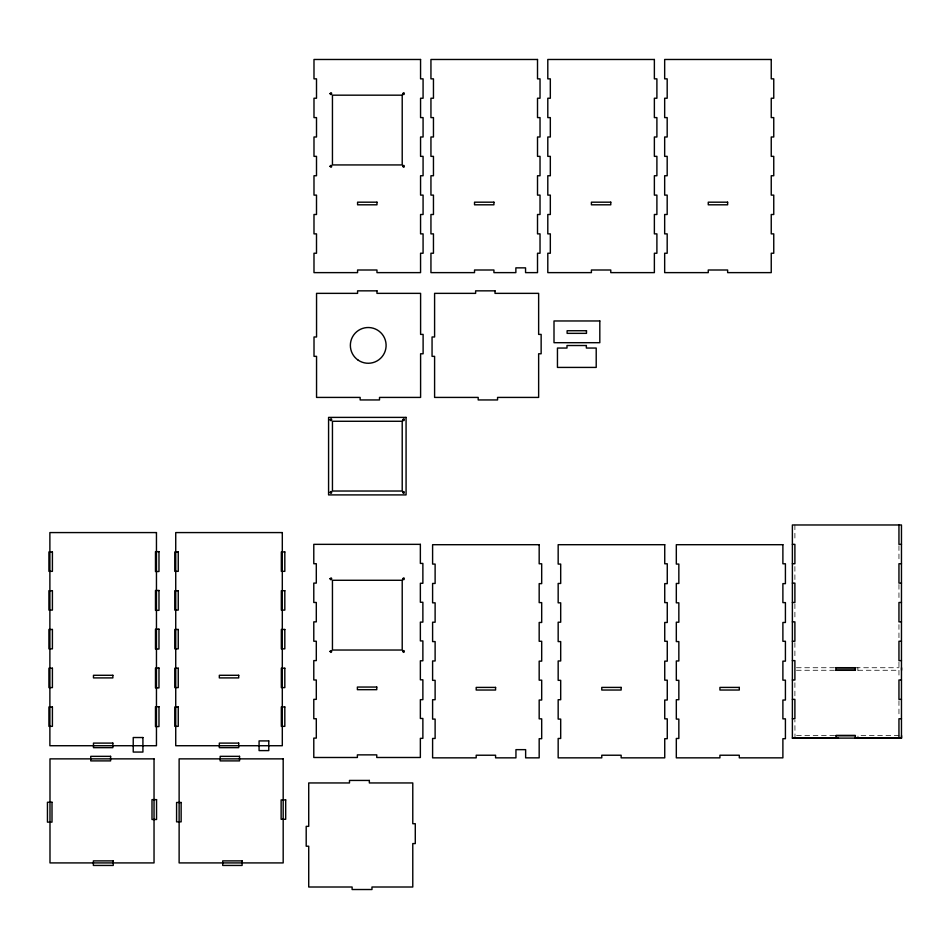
<?xml version="1.0" encoding="UTF-8"?>
<svg xmlns="http://www.w3.org/2000/svg" width="949" height="949" viewBox="0 0 949 949"><rect width="100%" height="100%" fill="white"/><g stroke="black" fill="none" stroke-linecap="round" stroke-linejoin="round"><path stroke-width="0.71" stroke-dasharray="4.75 3.56" d="M796.448 667.74L834.562 667.74M855.405 667.74L899.047 667.74M796.448 670.267L834.562 670.267M857.967 670.267L899.047 670.267M834.562 735.582L794.989 735.582L794.989 738.108L794.894 720.125M899.047 735.582L857.967 735.582L857.967 738.108M898.952 545.734L898.952 562.342M898.952 584.489L898.952 599.721M898.952 624.632L898.952 639.851M898.952 661.999L898.952 678.606M898.952 700.753L898.952 715.973M857.872 667.693L857.872 670.302M794.894 524.975L794.894 541.582M794.894 566.506L794.894 581.725M794.894 603.872L794.894 620.48M794.894 642.627L794.894 657.847M794.894 682.758L794.894 697.99"/><path stroke-width="1.42" d="M792.379 544.358L794.894 544.358L794.894 563.73L792.379 563.73M901.467 544.358L898.952 544.358L898.952 524.975M901.467 563.73L898.952 563.73L898.952 583.113L901.467 583.113M792.379 583.113L794.894 583.113L794.894 602.485L792.379 602.485M901.467 602.485L898.952 602.485L898.952 621.868L901.467 621.868M792.379 621.868L794.894 621.868L794.894 641.239L792.379 641.239M901.467 641.239L898.952 641.239L898.952 660.611L901.467 660.611M792.379 660.611L794.894 660.611L794.894 679.994L792.379 679.994M835.974 667.693L855.346 667.693L855.346 670.302L835.974 670.302L835.974 667.693L855.405 667.74M836.033 670.267L855.405 670.267M901.467 679.994L898.952 679.994L898.952 699.366L901.467 699.366M792.379 699.366L794.894 699.366L794.894 718.749L792.379 718.749M901.467 718.749L898.952 718.749L898.952 738.12M836.033 735.582L855.405 735.582M835.974 738.12L835.974 735.511L855.346 735.511L855.346 738.12L901.467 738.12L901.467 524.975L792.379 524.975L792.379 738.12L901.55 738.108L901.55 735.582M792.379 738.12L838.489 738.12M901.55 667.74L901.55 670.267M330.027 93.654C332.174 96.952 332.138 90.297 330.027 93.654M330.027 166.312C332.174 169.622 332.138 162.967 330.027 166.312M330.027 419.743C332.067 423.052 332.352 416.397 330.027 419.743M330.027 492.412C332.174 495.675 332.174 489.15 330.027 492.412M330.027 578.748C331.628 582.152 332.719 575.782 330.038 578.688M330.027 651.417C331.628 654.81 332.719 648.44 330.038 651.346M402.696 93.654C404.796 96.976 404.832 90.345 402.696 93.654M402.696 166.312C404.796 169.646 404.832 163.003 402.696 166.312M402.696 419.743C404.689 423.076 405.045 416.433 402.696 419.743M402.696 492.412C404.725 495.746 404.867 489.174 402.696 492.412M402.696 578.748C404.535 582.093 405.093 575.687 402.696 578.688M402.696 651.417C404.535 654.751 405.093 648.345 402.696 651.346M420.561 59.479L313.989 59.479L313.989 78.85L316.503 78.85L316.503 98.233L313.989 98.233L313.989 117.605L316.503 117.605L316.503 136.988L313.989 136.988L313.989 156.36L316.503 156.36L316.503 175.743L313.989 175.743L313.989 195.114L316.503 195.114L316.503 214.498L313.989 214.498L313.989 233.869L316.503 233.869L316.503 253.241L313.989 253.241L313.989 272.624L357.583 272.624L357.583 270.002L376.967 270.002L376.967 272.624L420.561 272.624L420.561 253.241L423.076 253.241L423.076 233.869L420.561 233.869L420.561 214.498L423.076 214.498L423.076 195.114L420.561 195.114L420.561 175.743L423.076 175.743L423.076 156.36L420.561 156.36L420.561 136.988L423.076 136.988L423.076 117.605L420.561 117.605L420.561 98.233L423.076 98.233L423.076 78.85L420.561 78.85L420.561 59.479M537.514 59.479L430.941 59.479L430.941 78.85L433.456 78.85L433.456 98.233L430.941 98.233L430.941 117.605L433.456 117.605L433.456 136.988L430.941 136.988L430.941 156.36L433.456 156.36L433.456 175.743L430.941 175.743L430.941 195.114L433.456 195.114L433.456 214.498L430.941 214.498L430.941 233.869L433.456 233.869L433.456 253.241L430.941 253.241L430.941 272.624L474.536 272.624L474.536 270.002L493.919 270.002L493.919 272.624L515.865 272.624L515.865 267.855L525.556 267.855L525.556 272.624L537.514 272.624L537.514 253.241L540.028 253.241L540.028 233.869L537.514 233.869L537.514 214.498L540.028 214.498L540.028 195.114L537.514 195.114L537.514 175.743L540.028 175.743L540.028 156.36L537.514 156.36L537.514 136.988L540.028 136.988L540.028 117.605L537.514 117.605L537.514 98.233L540.028 98.233L540.028 78.85L537.514 78.85L537.514 59.479M654.371 59.479L547.798 59.479L547.798 78.85L550.325 78.85L550.325 98.233L547.798 98.233L547.798 117.605L550.325 117.605L550.325 136.988L547.798 136.988L547.798 156.36L550.325 156.36L550.325 175.743L547.798 175.743L547.798 195.114L550.325 195.114L550.325 214.498L547.798 214.498L547.798 233.869L550.325 233.869L550.325 253.241L547.798 253.241L547.798 272.624L591.405 272.624L591.405 270.002L610.776 270.002L610.776 272.624L654.371 272.624L654.371 253.241L656.898 253.241L656.898 233.869L654.371 233.869L654.371 214.498L656.898 214.498L656.898 195.114L654.371 195.114L654.371 175.743L656.898 175.743L656.898 156.36L654.371 156.36L654.371 136.988L656.898 136.988L656.898 117.605L654.371 117.605L654.371 98.233L656.898 98.233L656.898 78.85L654.371 78.85L654.371 59.479M771.24 59.479L664.668 59.479L664.668 78.85L667.183 78.85L667.183 98.233L664.668 98.233L664.668 117.605L667.183 117.605L667.183 136.988L664.668 136.988L664.668 156.36L667.183 156.36L667.183 175.743L664.668 175.743L664.668 195.114L667.183 195.114L667.183 214.498L664.668 214.498L664.668 233.869L667.183 233.869L667.183 253.241L664.668 253.241L664.668 272.624L708.262 272.624L708.262 270.002L727.634 270.002L727.634 272.624L771.24 272.624L771.24 253.241L773.755 253.241L773.755 233.869L771.24 233.869L771.24 214.498L773.755 214.498L773.755 195.114L771.24 195.114L771.24 175.743L773.755 175.743L773.755 156.36L771.24 156.36L771.24 136.988L773.755 136.988L773.755 117.605L771.24 117.605L771.24 98.233L773.755 98.233L773.755 78.85L771.24 78.85L771.24 59.479M402.21 95.173L332.447 95.173L332.447 164.936L402.21 164.936L402.21 95.173M376.967 202.184L357.583 202.184L357.583 204.806L376.967 204.806L376.967 202.184M493.919 202.184L474.536 202.184L474.536 204.806L493.919 204.806L493.919 202.184M610.776 202.184L591.405 202.184L591.405 204.806L610.776 204.806L610.776 202.184M727.634 202.184L708.262 202.184L708.262 204.806L727.634 204.806L727.634 202.184M376.967 290.845L357.583 290.845L357.583 293.36L316.551 293.36L316.551 336.978L314.012 336.978L314.012 356.349L316.551 356.349L316.551 397.417L360.146 397.417L360.146 399.944L379.517 399.944L379.517 397.417L420.597 397.417L420.597 353.775L423.112 353.775L423.112 334.404L420.597 334.404L420.597 293.36L376.967 293.36L376.967 290.845M495.01 290.845L475.627 290.845L475.627 293.36L434.595 293.36L434.595 336.978L432.056 336.978L432.056 356.349L434.595 356.349L434.595 397.417L478.189 397.417L478.189 399.944L497.561 399.944L497.561 397.417L538.641 397.417L538.641 353.775L541.144 353.775L541.144 334.404L538.641 334.404L538.641 293.36L495.01 293.36L495.01 290.845M599.815 320.964L554.002 320.964L554.002 342.696L599.815 342.696L599.815 320.964M586.494 330.738L567.122 330.738L567.122 333.348L586.494 333.348L586.494 330.738M586.363 345.519L566.992 345.519L566.992 348.046L557.454 348.046L557.454 367.417L596.209 367.417L596.209 348.046L586.363 348.046L586.363 345.519M406.077 417.394L328.579 417.394L328.579 494.904L406.077 494.904L406.077 417.394M402.21 421.273L332.447 421.273L332.447 491.024L402.21 491.024L402.21 421.273M156.455 532.579L49.882 532.579L49.882 745.724L156.455 745.724L156.455 532.579M282.304 532.579L175.731 532.579L175.731 745.724L282.304 745.724L282.304 532.579M420.36 544.346L313.787 544.346L313.787 563.718L316.302 563.718L316.302 583.101L313.787 583.101L313.787 602.473L316.302 602.473L316.302 621.856L313.787 621.856L313.787 641.227L316.302 641.227L316.302 660.599L313.787 660.599L313.787 679.982L316.302 679.982L316.302 699.354L313.787 699.354L313.787 718.737L316.302 718.737L316.302 738.108L313.787 738.108L313.787 757.492L357.382 757.492L357.382 754.87L376.765 754.87L376.765 757.492L420.36 757.492L420.36 738.346L422.874 738.346L422.874 718.476L420.36 718.476L420.36 699.662L422.874 699.662L422.874 679.804L420.36 679.804L420.36 660.789L422.874 660.789L422.874 640.919L420.36 640.919L420.36 622.117L422.874 622.117L422.874 602.259L420.36 602.259L420.36 583.279L422.874 583.279L422.874 563.421L420.36 563.421L420.36 544.346M539.174 544.702L432.602 544.702L432.602 564.074L435.117 564.074L435.117 583.457L432.602 583.457L432.602 602.829L435.117 602.829L435.117 622.212L432.602 622.212L432.602 641.583L435.117 641.583L435.117 660.967L432.602 660.967L432.602 680.338L435.117 680.338L435.117 699.721L432.602 699.721L432.602 719.093L435.117 719.093L435.117 738.464L432.602 738.464L432.602 757.848L476.196 757.848L476.196 755.226L495.58 755.226L495.58 757.848L515.948 757.848L515.948 749.651L525.639 749.651L525.639 757.848L539.174 757.848L539.174 738.702L541.689 738.702L541.689 718.844L539.174 718.844L539.174 700.03L541.689 700.03L541.689 680.16L539.174 680.16L539.174 661.145L541.689 661.145L541.689 641.275L539.174 641.275L539.174 622.473L541.689 622.473L541.689 602.615L539.174 602.615L539.174 583.635L541.689 583.635L541.689 563.777L539.174 563.777L539.174 544.702M664.739 544.702L558.166 544.702L558.166 564.074L560.693 564.074L560.693 583.457L558.166 583.457L558.166 602.829L560.693 602.829L560.693 622.212L558.166 622.212L558.166 641.583L560.693 641.583L560.693 660.967L558.166 660.967L558.166 680.338L560.693 680.338L560.693 699.721L558.166 699.721L558.166 719.093L560.693 719.093L560.693 738.464L558.166 738.464L558.166 757.848L601.773 757.848L601.773 755.226L621.144 755.226L621.144 757.848L664.739 757.848L664.739 738.702L667.266 738.702L667.266 718.844L664.739 718.844L664.739 700.03L667.266 700.03L667.266 680.16L664.739 680.16L664.739 661.145L667.266 661.145L667.266 641.275L664.739 641.275L664.739 622.473L667.266 622.473L667.266 602.615L664.739 602.615L664.739 583.635L667.266 583.635L667.266 563.777L664.739 563.777L664.739 544.702M782.889 544.702L676.317 544.702L676.317 564.074L678.843 564.074L678.843 583.457L676.317 583.457L676.317 602.829L678.843 602.829L678.843 622.212L676.317 622.212L676.317 641.583L678.843 641.583L678.843 660.967L676.317 660.967L676.317 680.338L678.843 680.338L678.843 699.721L676.317 699.721L676.317 719.093L678.843 719.093L678.843 738.464L676.317 738.464L676.317 757.848L719.923 757.848L719.923 755.226L739.295 755.226L739.295 757.848L782.889 757.848L782.889 738.702L785.416 738.702L785.416 718.844L782.889 718.844L782.889 700.03L785.416 700.03L785.416 680.16L782.889 680.16L782.889 661.145L785.416 661.145L785.416 641.275L782.889 641.275L782.889 622.473L785.416 622.473L785.416 602.615L782.889 602.615L782.889 583.635L785.416 583.635L785.416 563.777L782.889 563.777L782.889 544.702M158.981 551.654L155.482 551.654L155.482 571.512L158.981 571.512L158.981 551.654M52.409 551.95L48.921 551.95L48.921 571.334L52.409 571.334L52.409 551.95M178.246 551.95L174.758 551.95L174.758 571.334L178.246 571.334L178.246 551.95M284.819 551.95L281.331 551.95L281.331 571.334L284.819 571.334L284.819 551.95M402.21 580.278L332.447 580.278L332.447 650.029L402.21 650.029L402.21 580.278M158.981 590.492L155.482 590.492L155.482 610.349L158.981 610.349L158.981 590.492M52.409 590.705L48.921 590.705L48.921 610.088L52.409 610.088L52.409 590.705M178.246 590.705L174.758 590.705L174.758 610.088L178.246 610.088L178.246 590.705M284.819 590.705L281.331 590.705L281.331 610.088L284.819 610.088L284.819 590.705M158.981 629.151L155.482 629.151L155.482 649.021L158.981 649.021L158.981 629.151M52.409 629.46L48.921 629.46L48.921 648.843L52.409 648.843L52.409 629.46M178.246 629.46L174.758 629.46L174.758 648.843L178.246 648.843L178.246 629.46M284.819 629.46L281.331 629.46L281.331 648.843L284.819 648.843L284.819 629.46M158.981 668.037L155.482 668.037L155.482 687.906L158.981 687.906L158.981 668.037M52.409 668.215L48.921 668.215L48.921 687.598L52.409 687.598L52.409 668.215M178.246 668.215L174.758 668.215L174.758 687.598L178.246 687.598L178.246 668.215M284.819 668.215L281.331 668.215L281.331 687.598L284.819 687.598L284.819 668.215M112.86 675.285L93.477 675.285L93.477 677.906L112.86 677.906L112.86 675.285M238.709 675.285L219.326 675.285L219.326 677.906L238.709 677.906L238.709 675.285M376.765 687.052L357.382 687.052L357.382 689.674L376.765 689.674L376.765 687.052M495.58 687.408L476.196 687.408L476.196 690.03L495.58 690.03L495.58 687.408M621.144 687.408L601.773 687.408L601.773 690.03L621.144 690.03L621.144 687.408M739.295 687.408L719.923 687.408L719.923 690.03L739.295 690.03L739.295 687.408M158.981 706.72L155.482 706.72L155.482 726.578L158.981 726.578L158.981 706.72M52.409 706.969L48.921 706.969L48.921 726.341L52.409 726.341L52.409 706.969M178.246 706.969L174.758 706.969L174.758 726.341L178.246 726.341L178.246 706.969M284.819 706.969L281.331 706.969L281.331 726.341L284.819 726.341L284.819 706.969M142.919 737.527L133.228 737.527L133.228 752.059L142.919 752.059L142.919 737.527M268.769 740.908L259.077 740.908L259.077 750.6L268.769 750.6L268.769 740.908M112.86 743.103L93.477 743.103L93.477 747.658L112.86 747.658L112.86 743.103M238.709 743.103L219.326 743.103L219.326 747.658L238.709 747.658L238.709 743.103M110.606 756.341L90.748 756.341L90.748 760.896L110.606 760.896L110.606 756.341M239.539 756.341L220.168 756.341L220.168 760.896L239.539 760.896L239.539 756.341M154.035 758.868L49.989 758.868L49.989 862.914L154.035 862.914L154.035 758.868M283.182 758.868L179.124 758.868L179.124 862.914L283.182 862.914L283.182 758.868M369.351 780.434L349.493 780.434L349.493 782.949L308.722 782.949L308.722 826.354L306.195 826.354L306.195 846.211L308.722 846.211L308.722 887.007L352.115 887.007L352.115 889.521L371.972 889.521L371.972 887.007L412.779 887.007L412.779 843.578L415.282 843.578L415.282 823.708L412.779 823.708L412.779 782.949L369.351 782.949L369.351 780.434M156.549 799.627L151.994 799.627L151.994 819.497L156.549 819.497L156.549 799.627M285.685 799.9L281.129 799.9L281.129 819.284L285.685 819.284L285.685 799.9M52.005 802.261L47.45 802.261L47.45 822.131L52.005 822.131L52.005 802.261M181.14 802.474L176.585 802.474L176.585 821.858L181.14 821.858L181.14 802.474M113.239 860.885L93.37 860.885L93.37 865.441L113.239 865.441L113.239 860.885M242.102 860.885L222.718 860.885L222.718 865.441L242.102 865.441L242.102 860.885M358.212 360.193A17.877 17.877 0 0 0 386.065 346.67A17.877 17.877 0 0 0 360.418 329.315A17.877 17.877 0 0 0 358.212 360.193"/></g></svg>
